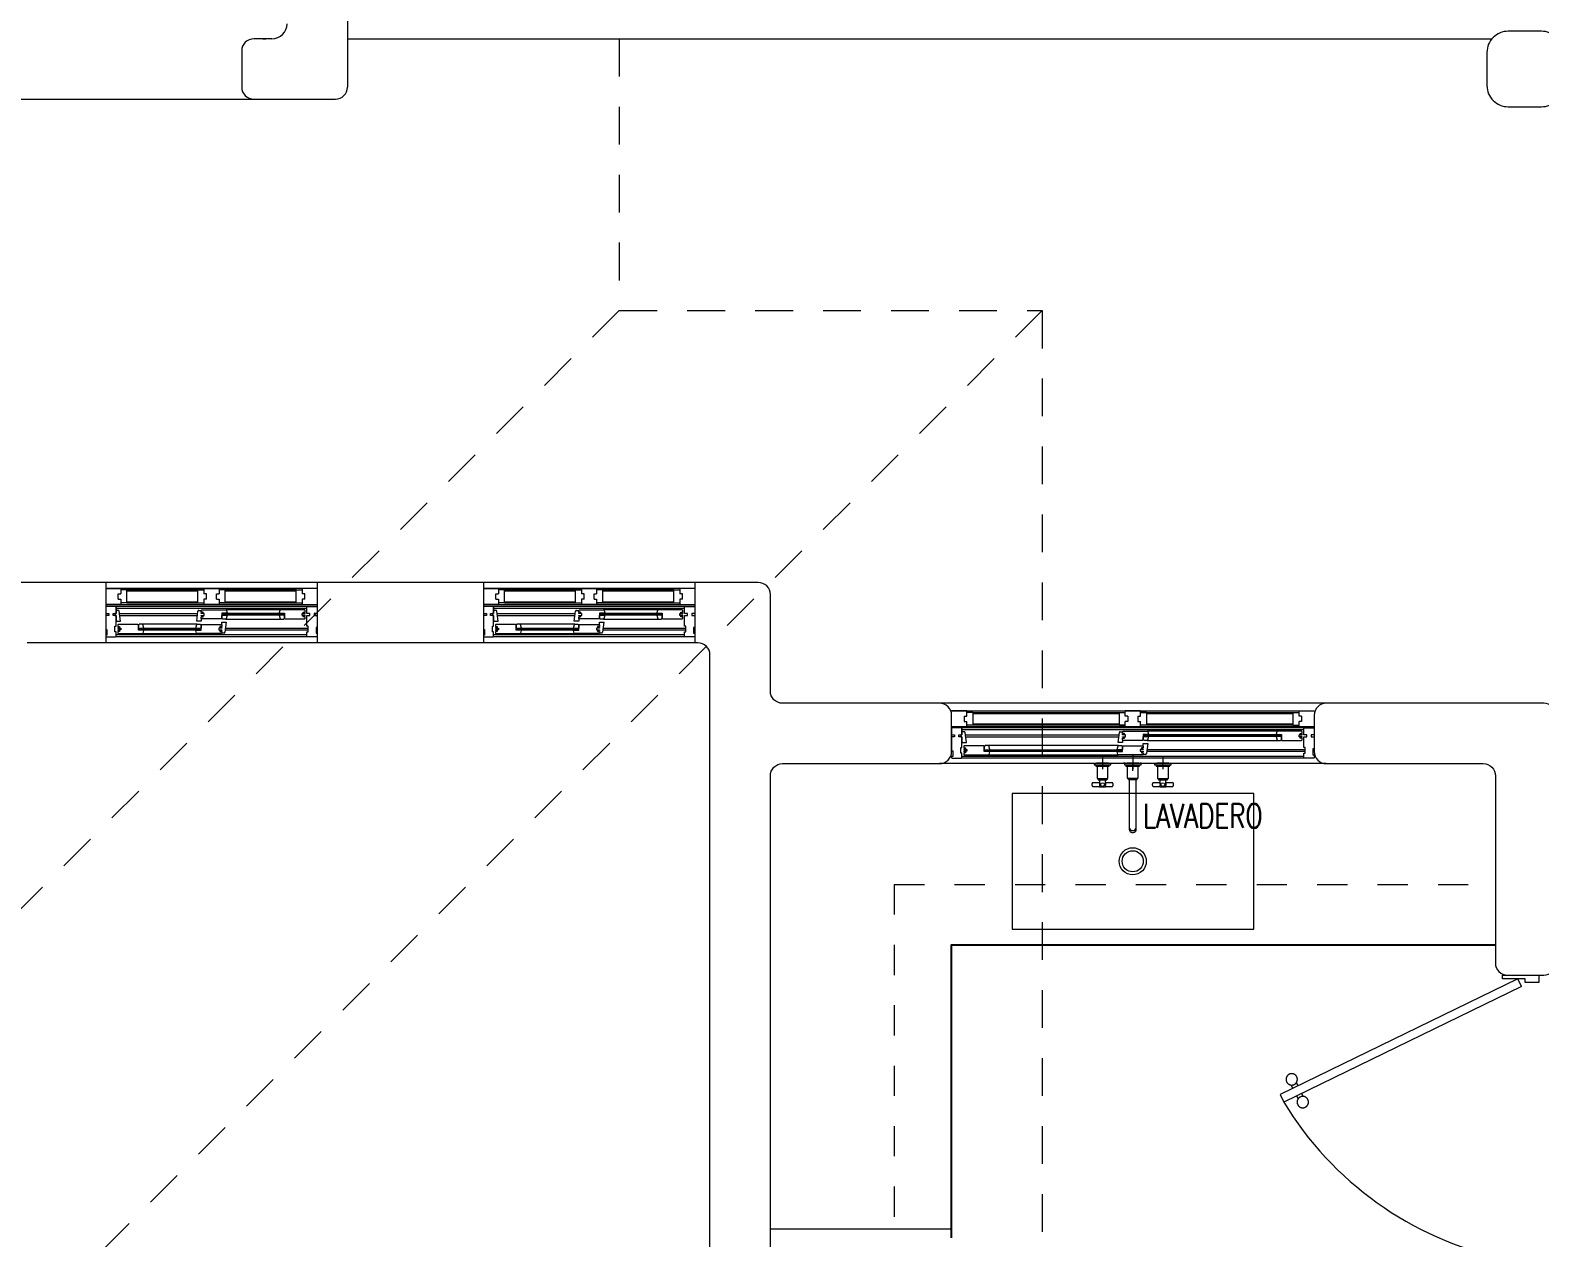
# Model space of a CAD drawing. Header units: metres. Extents: x -232 to 581, y 30 to 789.
# Drawn here: x 96.516 to 101.513, y 730.918 to 734.917 of the extents above; entities that cross this region are included whole.
import ezdxf

# ---------------------------------------------------------------- set-up
doc = ezdxf.new("R2010")
doc.units = ezdxf.units.M
for name, pattern in [('CENTER2', [28.575, 19.05, -3.175, 3.175, -3.175]), ('DASHED', [0.75, 0.5, -0.25]), ('HIDDEN2', [0.1875, 0.125, -0.0625])]:
    doc.linetypes.add(name, pattern=pattern)
for name, color, linetype, lineweight in [('A-DOOR', 35, 'Continuous', 5), ('A-WALL', 250, 'Continuous', 20), ('cristales', 131, 'Continuous', 0), ('MOB FIJOS', 251, 'Continuous', 0), ('PROYECCION', 9, 'DASHED', 0), ('textos', 7, 'Continuous', 0)]:
    doc.layers.add(name, color=color, linetype=linetype, lineweight=lineweight)
doc.layers.add('MOBILIARIOS', color=252, linetype='Continuous')
doc.layers.add('PISO', color=7, linetype='Continuous', lineweight=5, true_color=0xe6e6e6)
doc.layers.add('Techos 1', color=7, linetype='HIDDEN2', lineweight=9, true_color=0x42391a)
doc.styles.add('Arch-Dim', font='romans.shx', dxfattribs={"width": 0.75})

# ---------------------------------------------------------------- blocks, each defined once
blk = doc.blocks.new('puerta 1.00')
at = {"layer": 'A-DOOR'}
for p, q in [((-0.15, -0.0125), (-0.9369, -0.3949)), ((-0.1376, -0.038), (-0.9245, -0.4204)), ((-0.1376, -0.038), (-0.15, -0.0125)), ((-0.9369, -0.3949), (-0.9245, -0.4204)), ((-0.8946, -0.3743), (-0.8996, -0.3641)), ((-0.8777, -0.3661), (-0.8826, -0.3559)), ((-0.8653, -0.3916), (-0.8603, -0.4018)), ((-0.8822, -0.3998), (-0.8772, -0.4101))]:
    blk.add_line(p, q, dxfattribs=at)
for points in [[(-0.08, 0), (-0.08, -0.025), (-0.125, -0.025), (-0.125, -0.0125), (-0.2, -0.0125), (-0.2, 0), (-0.08, 0)], [(-0.08, -0.95), (-0.08, -0.925), (-0.125, -0.925), (-0.125, -0.9375), (-0.2, -0.9375), (-0.2, -0.95), (-0.08, -0.95)]]:
    blk.add_lwpolyline(points, dxfattribs=at)
blk.add_arc((0.0366, 0.1602), 1.1229, 211.1336, 257.8343, dxfattribs=at)
for points in [[(-0.8982, -0.3642), (-0.9033, -0.3642), (-0.912, -0.3591), (-0.917, -0.3504), (-0.917, -0.3403), (-0.912, -0.3316), (-0.9033, -0.3265), (-0.8932, -0.3265), (-0.8844, -0.3316), (-0.8794, -0.3403), (-0.8794, -0.3504), (-0.8844, -0.3591), (-0.8932, -0.3642), (-0.8982, -0.3642)], [(-0.8617, -0.4394), (-0.8667, -0.4394), (-0.8754, -0.4344), (-0.8805, -0.4256), (-0.8805, -0.4156), (-0.8754, -0.4068), (-0.8667, -0.4018), (-0.8566, -0.4018), (-0.8479, -0.4068), (-0.8428, -0.4156), (-0.8428, -0.4257), (-0.8479, -0.4344), (-0.8566, -0.4394), (-0.8617, -0.4394)]]:
    blk.add_open_spline(points, degree=2, dxfattribs=at)
blk = doc.blocks.new('Fenton Bead')
at = {"color": 7}
blk.add_lwpolyline([(2.1, 12.5, -0.341999), (0.2, 11), (0, 10.7), (0, 1), (1, 0), (18, 0), (18, 0.5), (14.7, 12.9, 0.339454), (13.2, 14), (4.1, 14, 0.341999)], format="xyb", close=True, dxfattribs=at)
blk = doc.blocks.new('A$C6ca19f56')
at = {"layer": 'A-DOOR', "color": 7}
for p, q in [((0.7, 0.2), (0, 0.2)), ((0.0325, 0.12), (0, 0.12)), ((0, 0.12), (0, 0.097)), ((0.7, 0.12), (0, 0.12)), ((0.034, 0.1185), (0.0325, 0.12)), ((0.034, 0.097), (0.034, 0.1185)), ((0.034, 0.1185), (0.034, 0.097)), ((0.0417, 0.1075), (0.034, 0.1075)), ((0.049, 0.0715), (0.0447, 0.1047)), ((0.301, 0.0715), (0.3053, 0.1047)), ((0.3083, 0.1075), (0.316, 0.1075)), ((0.316, 0.1075), (0.3175, 0.109)), ((0.316, 0.102), (0.316, 0.1075)), ((0.322, 0.102), (0.316, 0.102)), ((0.3175, 0.109), (0.3981, 0.109)), ((0.322, 0.0993), (0.322, 0.102)), ((0.3981, 0.109), (0.4, 0.1075)), ((0.5779, 0.109), (0.3981, 0.109)), ((0.4, 0.1075), (0.402, 0.0995)), ((0.576, 0.1075), (0.574, 0.0995)), ((0.5779, 0.109), (0.576, 0.1075)), ((0.6585, 0.109), (0.5779, 0.109)), ((0.654, 0.0993), (0.654, 0.102)), ((0.654, 0.102), (0.66, 0.102)), ((0.66, 0.1075), (0.6585, 0.109)), ((0.66, 0.102), (0.66, 0.1075)), ((0.666, 0.1185), (0.6675, 0.12)), ((0.666, 0.097), (0.666, 0.1185)), ((0.6675, 0.12), (0.7, 0.12)), ((0.7, 0.12), (0.7, 0.097)), ((0, 0.097), (0.01, 0.097)), ((0.01, 0.091), (0, 0.091)), ((0, 0.091), (0, 0.0445)), ((0.01, 0.097), (0.01, 0.091)), ((0.024, 0.091), (0.024, 0.097)), ((0.024, 0.097), (0.034, 0.097)), ((0.034, 0.091), (0.024, 0.091)), ((0.03, 0.0365), (0.03, 0.0555)), ((0.03, 0.0555), (0.034, 0.0555)), ((0.034, 0.097), (0.0305, 0.097)), ((0.0305, 0.097), (0.0305, 0.091)), ((0.0305, 0.091), (0.034, 0.091)), ((0.034, 0.0555), (0.034, 0.091)), ((0.034, 0.091), (0.034, 0.0715)), ((0.034, 0.0715), (0.049, 0.0715)), ((0.0415, 0.061), (0.04, 0.0595)), ((0.04, 0.0595), (0.04, 0.0537)), ((0.04, 0.0537), (0.046, 0.0537)), ((0.046, 0.051), (0.04, 0.051)), ((0.04, 0.051), (0.04, 0.049)), ((0.1065, 0.061), (0.0415, 0.061)), ((0.046, 0.0537), (0.046, 0.051)), ((0.108, 0.0595), (0.1065, 0.061)), ((0.108, 0.042), (0.108, 0.0595)), ((0.3028, 0.062), (0.1212, 0.062)), ((0.316, 0.0715), (0.301, 0.0715)), ((0.316, 0.097), (0.316, 0.0993)), ((0.316, 0.0993), (0.322, 0.0993)), ((0.326, 0.097), (0.316, 0.097)), ((0.316, 0.089), (0.316, 0.091)), ((0.316, 0.091), (0.326, 0.091)), ((0.322, 0.089), (0.316, 0.089)), ((0.316, 0.0805), (0.316, 0.0863)), ((0.316, 0.0863), (0.322, 0.0863)), ((0.3175, 0.079), (0.316, 0.0805)), ((0.316, 0.0805), (0.316, 0.0715)), ((0.316, 0.0595), (0.3175, 0.061)), ((0.316, 0.042), (0.316, 0.0595)), ((0.3825, 0.079), (0.3175, 0.079)), ((0.3175, 0.061), (0.3825, 0.061)), ((0.322, 0.0863), (0.322, 0.089)), ((0.326, 0.091), (0.326, 0.097)), ((0.384, 0.0537), (0.378, 0.0537)), ((0.378, 0.0537), (0.378, 0.051)), ((0.378, 0.051), (0.384, 0.051)), ((0.384, 0.0805), (0.3825, 0.079)), ((0.3825, 0.061), (0.384, 0.0595)), ((0.4015, 0.098), (0.384, 0.098)), ((0.384, 0.098), (0.384, 0.0805)), ((0.384, 0.095), (0.389, 0.095)), ((0.384, 0.095), (0.389, 0.095)), ((0.384, 0.0595), (0.384, 0.0685)), ((0.384, 0.0685), (0.399, 0.0685)), ((0.384, 0.0595), (0.384, 0.0537)), ((0.384, 0.051), (0.384, 0.049)), ((0.389, 0.097), (0.395, 0.093)), ((0.389, 0.093), (0.395, 0.097)), ((0.399, 0.0685), (0.3947, 0.0353)), ((0.3972, 0.078), (0.5788, 0.078)), ((0.402, 0.0985), (0.4015, 0.098)), ((0.402, 0.0995), (0.402, 0.0985)), ((0.574, 0.0995), (0.574, 0.0985)), ((0.574, 0.0985), (0.5745, 0.098)), ((0.5745, 0.098), (0.592, 0.098)), ((0.587, 0.097), (0.581, 0.093)), ((0.587, 0.093), (0.581, 0.097)), ((0.592, 0.095), (0.587, 0.095)), ((0.592, 0.095), (0.587, 0.095)), ((0.592, 0.098), (0.592, 0.0805)), ((0.592, 0.0805), (0.5935, 0.079)), ((0.5935, 0.079), (0.6585, 0.079)), ((0.65, 0.091), (0.65, 0.097)), ((0.65, 0.097), (0.66, 0.097)), ((0.66, 0.091), (0.65, 0.091)), ((0.66, 0.0993), (0.654, 0.0993)), ((0.654, 0.0863), (0.654, 0.089)), ((0.654, 0.089), (0.66, 0.089)), ((0.66, 0.0863), (0.654, 0.0863)), ((0.6585, 0.079), (0.66, 0.0805)), ((0.66, 0.097), (0.66, 0.0993)), ((0.66, 0.089), (0.66, 0.091)), ((0.66, 0.0805), (0.66, 0.0863)), ((0.676, 0.097), (0.666, 0.097)), ((0.666, 0.0555), (0.666, 0.091)), ((0.666, 0.091), (0.676, 0.091)), ((0.67, 0.0555), (0.666, 0.0555)), ((0.67, 0.0365), (0.67, 0.0555)), ((0.676, 0.091), (0.676, 0.097)), ((0.7, 0.097), (0.69, 0.097)), ((0.69, 0.097), (0.69, 0.091)), ((0.69, 0.091), (0.7, 0.091)), ((0.7, 0.0505), (0.696, 0.0505)), ((0.696, 0.0505), (0.696, 0.0315)), ((0.7, 0.091), (0.7, 0.0505)), ((0, 0.0445), (0.004, 0.0445)), ((0.004, 0.0255), (0, 0.0255)), ((0, 0.0255), (0, 0.0215)), ((0, 0.0215), (0.0015, 0.02)), ((0.7, 0), (0, 0)), ((0.0015, 0.02), (0.0325, 0.02)), ((0.004, 0.0445), (0.004, 0.0255)), ((0.034, 0.0365), (0.03, 0.0365)), ((0.0325, 0.02), (0.034, 0.0215)), ((0.6675, 0.02), (0.0325, 0.02)), ((0.034, 0.0215), (0.034, 0.0365)), ((0.04, 0.049), (0.05, 0.049)), ((0.05, 0.043), (0.04, 0.043)), ((0.04, 0.043), (0.04, 0.0407)), ((0.04, 0.0407), (0.046, 0.0407)), ((0.046, 0.038), (0.04, 0.038)), ((0.04, 0.038), (0.04, 0.0325)), ((0.04, 0.0325), (0.0415, 0.031)), ((0.0415, 0.031), (0.1221, 0.031)), ((0.046, 0.0407), (0.046, 0.038)), ((0.05, 0.049), (0.05, 0.043)), ((0.108, 0.045), (0.113, 0.045)), ((0.108, 0.045), (0.113, 0.045)), ((0.1255, 0.042), (0.108, 0.042)), ((0.113, 0.043), (0.119, 0.047)), ((0.113, 0.047), (0.119, 0.043)), ((0.1221, 0.031), (0.124, 0.0325)), ((0.1221, 0.031), (0.3019, 0.031)), ((0.124, 0.0325), (0.126, 0.0405)), ((0.126, 0.0415), (0.1255, 0.042)), ((0.126, 0.0405), (0.126, 0.0415)), ((0.298, 0.0415), (0.2985, 0.042)), ((0.298, 0.0405), (0.298, 0.0415)), ((0.3, 0.0325), (0.298, 0.0405)), ((0.2985, 0.042), (0.316, 0.042)), ((0.3019, 0.031), (0.3, 0.0325)), ((0.3825, 0.031), (0.3019, 0.031)), ((0.311, 0.043), (0.305, 0.047)), ((0.311, 0.047), (0.305, 0.043)), ((0.316, 0.045), (0.311, 0.045)), ((0.316, 0.045), (0.311, 0.045)), ((0.384, 0.049), (0.374, 0.049)), ((0.374, 0.049), (0.374, 0.043)), ((0.374, 0.043), (0.384, 0.043)), ((0.384, 0.0407), (0.378, 0.0407)), ((0.378, 0.0407), (0.378, 0.038)), ((0.378, 0.038), (0.384, 0.038)), ((0.384, 0.0325), (0.3825, 0.031)), ((0.384, 0.043), (0.384, 0.0407)), ((0.384, 0.038), (0.384, 0.0325)), ((0.3917, 0.0325), (0.384, 0.0325)), ((0.666, 0.0215), (0.666, 0.0365)), ((0.666, 0.0365), (0.67, 0.0365)), ((0.6675, 0.02), (0.666, 0.0215)), ((0.6985, 0.02), (0.6675, 0.02)), ((0.696, 0.0315), (0.7, 0.0315)), ((0.7, 0.0215), (0.6985, 0.02)), ((0.7, 0.0315), (0.7, 0.0215))]:
    blk.add_line(p, q, dxfattribs=at)
at = {"layer": 'A-DOOR', "extrusion": (0, 0, -1)}
for p, q in [((0.7, 0.18), (0, 0.18)), ((0.0413, 0.1622), (0.05, 0.1622)), ((0.0413, 0.1448), (0.0413, 0.1622)), ((0.3337, 0.1622), (0.325, 0.1622)), ((0.3337, 0.1448), (0.3337, 0.1622)), ((0.3663, 0.1622), (0.375, 0.1622)), ((0.3663, 0.1448), (0.3663, 0.1622)), ((0.6587, 0.1622), (0.65, 0.1622)), ((0.6587, 0.1448), (0.6587, 0.1622)), ((0, 0.127), (0.7, 0.127)), ((0.0413, 0.1448), (0.05, 0.1448)), ((0.3337, 0.1448), (0.325, 0.1448)), ((0.3663, 0.1448), (0.375, 0.1448)), ((0.6587, 0.1448), (0.65, 0.1448))]:
    blk.add_line(p, q, dxfattribs=at)
at = {"layer": 'A-DOOR'}
for p, q in [((0.07, 0.175), (0.05, 0.175)), ((0.07, 0.132), (0.07, 0.175)), ((0.305, 0.1711), (0.07, 0.1711)), ((0.07, 0.1359), (0.07, 0.1711)), ((0.305, 0.132), (0.305, 0.175)), ((0.305, 0.175), (0.325, 0.175)), ((0.305, 0.1359), (0.305, 0.1711)), ((0.395, 0.175), (0.375, 0.175)), ((0.395, 0.132), (0.395, 0.175)), ((0.63, 0.1711), (0.395, 0.1711)), ((0.395, 0.1359), (0.395, 0.1711)), ((0.63, 0.132), (0.63, 0.175)), ((0.63, 0.175), (0.65, 0.175)), ((0.63, 0.1359), (0.63, 0.1711)), ((0.07, 0.132), (0.05, 0.132)), ((0.07, 0.1359), (0.305, 0.1359)), ((0.305, 0.132), (0.325, 0.132)), ((0.395, 0.132), (0.375, 0.132)), ((0.395, 0.1359), (0.63, 0.1359)), ((0.63, 0.132), (0.65, 0.132))]:
    blk.add_line(p, q, dxfattribs=at)
at = {"layer": 'A-DOOR', "color": 9, "true_color": 0xc7c8ca}
for p, q in [((0.325, 0.175), (0.07, 0.175)), ((0.63, 0.175), (0.375, 0.175)), ((0.07, 0.132), (0.325, 0.132)), ((0.375, 0.132), (0.63, 0.132))]:
    blk.add_line(p, q, dxfattribs=at)
at = {"layer": 'A-DOOR', "color": 8}
for p, q in [((0.666, 0.114), (0.034, 0.114)), ((0.0457, 0.097), (0.3043, 0.097)), ((0.0465, 0.091), (0.3035, 0.091)), ((0.666, 0.026), (0.034, 0.026)), ((0.3957, 0.043), (0.67, 0.043)), ((0.3965, 0.049), (0.67, 0.049))]:
    blk.add_line(p, q, dxfattribs=at)
at = {"layer": 'A-DOOR', "extrusion": (0, 0, -1)}
for points in [[(0, 0.18), (-0.05, 0.18), (-0.05, 0.1622)], [(-0.325, 0.18), (-0.375, 0.18), (-0.375, 0.1622)], [(-0.375, 0.18), (-0.325, 0.18), (-0.325, 0.1622)], [(-0.7, 0.18), (-0.65, 0.18), (-0.65, 0.1622)], [(-0.05, 0.1448), (-0.05, 0.127), (0, 0.127)], [(-0.375, 0.1448), (-0.375, 0.127), (-0.325, 0.127)], [(-0.325, 0.1448), (-0.325, 0.127), (-0.375, 0.127)], [(-0.65, 0.1448), (-0.65, 0.127), (-0.7, 0.127)]]:
    blk.add_lwpolyline(points, dxfattribs=at)
at = {"layer": 'A-DOOR', "color": 7}
for points in [[(0.384, 0.095), (0.389, 0.095), (0.389, 0.095), (0.384, 0.095)], [(0.587, 0.093), (0.389, 0.093), (0.389, 0.097), (0.587, 0.097)], [(0.587, 0.097), (0.389, 0.097), (0.389, 0.093), (0.587, 0.093)], [(0.389, 0.097), (0.395, 0.097), (0.395, 0.093), (0.389, 0.093)], [(0.4015, 0.098), (0.3895, 0.098), (0.3895, 0.097), (0.4015, 0.097)], [(0.4015, 0.093), (0.3895, 0.093), (0.3895, 0.092), (0.4015, 0.092)], [(0.395, 0.097), (0.4, 0.097), (0.4, 0.093), (0.395, 0.093)], [(0.5745, 0.098), (0.5865, 0.098), (0.5865, 0.097), (0.5745, 0.097)], [(0.5745, 0.093), (0.5865, 0.093), (0.5865, 0.092), (0.5745, 0.092)], [(0.581, 0.097), (0.576, 0.097), (0.576, 0.093), (0.581, 0.093)], [(0.587, 0.097), (0.581, 0.097), (0.581, 0.093), (0.587, 0.093)], [(0.592, 0.095), (0.587, 0.095), (0.587, 0.095), (0.592, 0.095)], [(0.108, 0.045), (0.113, 0.045), (0.113, 0.045), (0.108, 0.045)], [(0.113, 0.043), (0.119, 0.043), (0.119, 0.047), (0.113, 0.047)], [(0.113, 0.047), (0.311, 0.047), (0.311, 0.043), (0.113, 0.043)], [(0.113, 0.043), (0.311, 0.043), (0.311, 0.047), (0.113, 0.047)], [(0.1255, 0.047), (0.1135, 0.047), (0.1135, 0.048), (0.1255, 0.048)], [(0.1255, 0.042), (0.1135, 0.042), (0.1135, 0.043), (0.1255, 0.043)], [(0.119, 0.043), (0.124, 0.043), (0.124, 0.047), (0.119, 0.047)], [(0.2985, 0.047), (0.3105, 0.047), (0.3105, 0.048), (0.2985, 0.048)], [(0.2985, 0.042), (0.3105, 0.042), (0.3105, 0.043), (0.2985, 0.043)], [(0.305, 0.043), (0.3, 0.043), (0.3, 0.047), (0.305, 0.047)], [(0.311, 0.043), (0.305, 0.043), (0.305, 0.047), (0.311, 0.047)], [(0.316, 0.045), (0.311, 0.045), (0.311, 0.045), (0.316, 0.045)]]:
    blk.add_lwpolyline(points, close=True, dxfattribs=at)
for centre, start, end in [((0.0417, 0.1045), 4.2891, 90.0015), ((0.3083, 0.1045), 89.9985, 175.7109), ((0.3917, 0.0355), 269.9985, 355.7109)]:
    blk.add_arc(centre, 0.003, start, end, dxfattribs=at)
at = {"layer": 'cristales', "const_width": 0.004}
for points in [[(0.576, 0.095), (0.4, 0.095)], [(0.124, 0.045), (0.3, 0.045)]]:
    blk.add_lwpolyline(points, dxfattribs=at)
at = {"layer": 'A-DOOR', "color": 7, "yscale": 0.001000000023175567, "zscale": 0.001000000023175567}
for p, xscale in [((0.108, 0.048), 0.001000000023175567), ((0.316, 0.048), -0.001000000023175567)]:
    blk.add_blockref('Fenton Bead', p, dxfattribs=dict(at, xscale=xscale))
at = {"layer": 'A-DOOR', "color": 7, "yscale": 0.001000000023175567, "zscale": 0.001000000023175567, "rotation": 180}
for p, xscale in [((0.384, 0.092), -0.001000000023175567), ((0.592, 0.092), 0.001000000023175567)]:
    blk.add_blockref('Fenton Bead', p, dxfattribs=dict(at, xscale=xscale))
blk = doc.blocks.new('bn29-63')
at = {"linetype": 'CENTER2'}
for p, q in [((-0.1, 0.02), (-0.1, -0.02)), ((-0.025, 0), (-0.031, 0)), ((0.02, 0), (-0.02, 0)), ((0, 0.025), (0, 0.0035)), ((0, 0.02), (0, -0.02)), ((0.025, 0), (0.031, 0)), ((0.1, 0.02), (0.1, -0.02)), ((-0.08, 0), (-0.12, 0)), ((0, -0.025), (0, -0.0035)), ((0.12, 0), (0.08, 0))]:
    blk.add_line(p, q, dxfattribs=at)
at = {"linetype": 'Continuous'}
for p, q in [((-0.0275, 0), (-0.0275, -0.0055)), ((0.0275, -0.0055), (0.0275, 0)), ((-0.1275, 0), (-0.0725, 0)), ((-0.1275, 0), (-0.1275, -0.0055)), ((-0.127, -0.006), (-0.073, -0.006)), ((-0.1225, -0.0065), (-0.1225, -0.0095)), ((-0.122, -0.01), (-0.078, -0.01)), ((-0.118, -0.01), (-0.118, -0.0505)), ((-0.082, -0.0505), (-0.082, -0.01)), ((-0.0775, -0.0095), (-0.0775, -0.0065)), ((-0.0725, -0.0055), (-0.0725, 0)), ((-0.0225, -0.007), (-0.0225, -0.0095)), ((-0.018, -0.011), (-0.018, -0.0495)), ((0.018, -0.0495), (0.018, -0.011)), ((0.0225, -0.0095), (0.0225, -0.007)), ((0.0725, 0), (0.1275, 0)), ((0.0725, 0), (0.0725, -0.0055)), ((0.073, -0.006), (0.127, -0.006)), ((0.0775, -0.0065), (0.0775, -0.0095)), ((0.078, -0.01), (0.122, -0.01)), ((0.082, -0.01), (0.082, -0.0505)), ((0.118, -0.0505), (0.118, -0.01)), ((0.1225, -0.0095), (0.1225, -0.0065)), ((0.1275, -0.0055), (0.1275, 0)), ((-0.1353, -0.0707), (-0.1353, -0.0709)), ((-0.1353, -0.0709), (-0.1353, -0.0711)), ((-0.1098, -0.0649), (-0.132, -0.0649)), ((-0.132, -0.0769), (-0.1098, -0.0769)), ((-0.1175, -0.051), (-0.0825, -0.051)), ((-0.1148, -0.051), (-0.1148, -0.0547)), ((-0.1144, -0.0552), (-0.0856, -0.0552)), ((-0.1098, -0.0554), (-0.0903, -0.0554)), ((-0.1098, -0.0554), (-0.1098, -0.0674)), ((-0.1098, -0.0743), (-0.1098, -0.0779)), ((-0.1092, -0.0784), (-0.0908, -0.0784)), ((-0.1089, -0.0552), (-0.1089, -0.0554)), ((-0.0911, -0.0554), (-0.0911, -0.0552)), ((-0.0903, -0.0675), (-0.0903, -0.0554)), ((-0.068, -0.0649), (-0.0903, -0.0649)), ((-0.0903, -0.0779), (-0.0903, -0.0744)), ((-0.0903, -0.0769), (-0.068, -0.0769)), ((-0.0851, -0.0547), (-0.0851, -0.051)), ((-0.0647, -0.0709), (-0.0647, -0.0708)), ((-0.0647, -0.0711), (-0.0647, -0.0709)), ((-0.015, -0.051), (-0.015, -0.0535)), ((-0.0115, -0.055), (-0.0115, -0.1745)), ((0.0115, -0.1745), (0.0115, -0.055)), ((0.015, -0.0535), (0.015, -0.051)), ((0.0647, -0.0707), (0.0647, -0.0709)), ((0.0647, -0.0709), (0.0647, -0.0711)), ((0.0902, -0.0649), (0.068, -0.0649)), ((0.068, -0.0769), (0.0902, -0.0769)), ((0.0825, -0.051), (0.1175, -0.051)), ((0.0851, -0.051), (0.0851, -0.0547)), ((0.0856, -0.0552), (0.1144, -0.0552)), ((0.0902, -0.0554), (0.1097, -0.0554)), ((0.0902, -0.0554), (0.0902, -0.0674)), ((0.0902, -0.0743), (0.0902, -0.0779)), ((0.0908, -0.0784), (0.1092, -0.0784)), ((0.0911, -0.0552), (0.0911, -0.0554)), ((0.1089, -0.0554), (0.1089, -0.0552)), ((0.1097, -0.0675), (0.1097, -0.0554)), ((0.132, -0.0649), (0.1097, -0.0649)), ((0.1097, -0.0779), (0.1097, -0.0744)), ((0.1097, -0.0769), (0.132, -0.0769)), ((0.1148, -0.0547), (0.1148, -0.051)), ((0.1353, -0.0709), (0.1353, -0.0708)), ((0.1353, -0.0711), (0.1353, -0.0709)), ((-0.0115, -0.1745), (-0.0115, -0.2108)), ((0.0115, -0.2108), (0.0115, -0.1745)), ((-0.0116, -0.2129), (-0.0116, -0.2196)), ((-0.0115, -0.2108), (-0.0115, -0.2129)), ((0.0115, -0.2129), (0.0115, -0.2108)), ((0.0116, -0.2196), (0.0116, -0.2129))]:
    blk.add_line(p, q, dxfattribs=at)
for centre in [(-0.1, -0.0709), (0.1, -0.0709)]:
    blk.add_circle(centre, 0.006, dxfattribs=at)
for centre, radius, start, end in [((-0.127, -0.0055), 0.0005, 180, 270), ((-0.123, -0.0065), 0.0005, 0, 90), ((-0.122, -0.0095), 0.0005, 180, 270), ((-0.078, -0.0095), 0.0005, 270, 0), ((-0.077, -0.0065), 0.0005, 90, 180), ((-0.073, -0.0055), 0.0005, 270, 0), ((-0.027, -0.0055), 0.000484, 180.5909, 257.2082), ((-0.0118, 2.0449), 2.0509, 269.6737, 270.0229), ((-0.0235, -0.007), 0.000994, 359.9015, 76.9051), ((-0.019, -0.011), 0.000956, 357.6447, 77.7093), ((-0.0175, -0.0495), 0.000478, 178.2673, 257.1382), ((0.0175, -0.0495), 0.000475, 305.7664, 0.8101), ((0.019, -0.011), 0.000999, 105.4862, 180.0003), ((0.022, -0.0095), 0.000468, 302.2695, 1.2177), ((0.0235, -0.007), 0.000969, 105.515, 182.3446), ((0.073, -0.0055), 0.0005, 180, 270), ((0.077, -0.0065), 0.0005, 0, 90), ((0.078, -0.0095), 0.0005, 180, 270), ((0.122, -0.0095), 0.0005, 270, 0), ((0.123, -0.0065), 0.0005, 90, 180), ((0.127, -0.0055), 0.0005, 270, 0), ((-0.1175, -0.0505), 0.0005, 180, 270), ((-0.1144, -0.0547), 0.0005, 180, 270), ((-0.1092, -0.0779), 0.0005, 180, 270), ((-0.0908, -0.0779), 0.0005, 270, 0), ((-0.0856, -0.0547), 0.0005, 270, 0), ((-0.0825, -0.0505), 0.0005, 270, 0), ((-0.016, -0.051), 0.000959, 357.75, 77.9919), ((-0.0125, -0.055), 0.000979, 359.4823, 72.3164), ((0.0125, -0.055), 0.000994, 107.8916, 180.1174), ((0.0145, -0.0535), 0.000492, 288.0948, 0.3106), ((0.016, -0.051), 0.000997, 103.3628, 180.0254), ((0.0825, -0.0505), 0.0005, 180, 270), ((0.0856, -0.0547), 0.0005, 180, 270), ((0.0908, -0.0779), 0.0005, 180, 270), ((0.1092, -0.0779), 0.0005, 270, 0), ((0.1144, -0.0547), 0.0005, 270, 0), ((0.1175, -0.0505), 0.0005, 270, 0), ((0, -0.2181), 0.0121, 213.9793, 325.1602)]:
    blk.add_arc(centre, radius, start, end, dxfattribs=at)
for centre, major_axis, ratio, start_param, end_param in [((0, 0), (0.0275, 0), 0.000034, 2.667121, 6.283185), ((0, 0), (0.0259, 0), 0.000034, 2.815846, 6.283185), ((0, 0), (0.0275, 0), 0.000034, 0, 0.47639), ((0, 0), (0.0259, 0), 0.000034, 0, 0.327867), ((0, -0.006), (0.027, 0), 0.000034, 3.141456, 6.282925), ((0, -0.01), (0.022, 0), 0.000034, 3.142066, 6.283185), ((0, -0.05), (0.0175, 0), 0.000034, 2.696758, 6.283185), ((0, -0.054), (0.0145, 0), 0.000034, 3.141569, 6.283185), ((0, -0.05), (0.0175, 0), 0.000034, 0, 0.440577), ((0, -0.2129), (0.0116, 0), 0.906322, 3.141593, 6.283185), ((0, -0.2196), (0.0116, 0), 0.906322, 3.141593, 3.655143), ((0, -0.2129), (0.0115, 0), 0.906322, 3.141593, 6.283185), ((0, -0.2196), (0.0116, 0), 0.906322, 5.752494, 6.283185)]:
    blk.add_ellipse(centre, major_axis=major_axis, ratio=ratio, start_param=start_param, end_param=end_param, dxfattribs=at)
for points, knots in [([(-0.0225, -0.0095), (-0.0225, -0.0095), (-0.0225, -0.0096), (-0.0225, -0.0097), (-0.0224, -0.0098), (-0.0223, -0.0099), (-0.0222, -0.01), (-0.0222, -0.01), (-0.0221, -0.01)], [0, 0, 0, 0, 0.042757, 0.325645, 0.547786, 0.733379, 0.889807, 1, 1, 1, 1]), ([(0.0271, -0.006), (0.0272, -0.006), (0.0272, -0.0059), (0.0274, -0.0058), (0.0275, -0.0057), (0.0275, -0.0056), (0.0275, -0.0055), (0.0275, -0.0055)], [0, 0, 0, 0, 0.168578, 0.402971, 0.679997, 0.948361, 1, 1, 1, 1]), ([(-0.1321, -0.0649), (-0.1321, -0.0649), (-0.1324, -0.0649), (-0.1329, -0.0651), (-0.1335, -0.0655), (-0.134, -0.066), (-0.1344, -0.0668), (-0.1348, -0.0677), (-0.1351, -0.0687), (-0.1353, -0.0697), (-0.1353, -0.0704), (-0.1353, -0.0707)], [0, 0, 0, 0, 0.045604, 0.158159, 0.271631, 0.39062, 0.514613, 0.640295, 0.76551, 0.890129, 1, 1, 1, 1]), ([(-0.1353, -0.0711), (-0.1353, -0.0712), (-0.1353, -0.0717), (-0.1352, -0.0726), (-0.135, -0.0736), (-0.1346, -0.0746), (-0.1342, -0.0754), (-0.1337, -0.0761), (-0.1332, -0.0766), (-0.1326, -0.0769), (-0.1322, -0.0769), (-0.1321, -0.0769)], [0, 0, 0, 0, 0.048847, 0.173034, 0.297636, 0.422848, 0.549037, 0.676469, 0.804317, 0.914337, 1, 1, 1, 1]), ([(-0.1098, -0.0674), (-0.1098, -0.0678), (-0.1097, -0.0681), (-0.1097, -0.0693), (-0.1097, -0.0701), (-0.1097, -0.0722), (-0.1098, -0.0734), (-0.1098, -0.0743)], [0.4022822, 0.4022822, 0.4022822, 0.4022822, 0.4375, 0.4375, 0.5, 0.5, 0.5975436, 0.5975436, 0.5975436, 0.5975436]), ([(-0.0903, -0.0675), (-0.0903, -0.0678), (-0.0903, -0.0682), (-0.0903, -0.0693), (-0.0903, -0.0701), (-0.0903, -0.0709)], [0.90411341, 0.90411341, 0.90411341, 0.90411341, 0.9375, 0.9375, 1, 1, 1, 1]), ([(-0.0647, -0.0708), (-0.0647, -0.0706), (-0.0647, -0.0701), (-0.0648, -0.0692), (-0.065, -0.0682), (-0.0654, -0.0672), (-0.0658, -0.0664), (-0.0663, -0.0657), (-0.0668, -0.0652), (-0.0674, -0.0649), (-0.0678, -0.0649), (-0.0679, -0.0649)], [0, 0, 0, 0, 0.048847, 0.173034, 0.297636, 0.422848, 0.549037, 0.676469, 0.804317, 0.914337, 1, 1, 1, 1]), ([(-0.0679, -0.0769), (-0.0679, -0.0769), (-0.0676, -0.0769), (-0.0671, -0.0767), (-0.0665, -0.0763), (-0.066, -0.0758), (-0.0656, -0.075), (-0.0652, -0.0742), (-0.0649, -0.0731), (-0.0647, -0.0721), (-0.0647, -0.0714), (-0.0647, -0.0711)], [0, 0, 0, 0, 0.045604, 0.158159, 0.271631, 0.39062, 0.514613, 0.640295, 0.76551, 0.890129, 1, 1, 1, 1]), ([(-0.015, -0.0535), (-0.015, -0.0535), (-0.015, -0.0536), (-0.015, -0.0537), (-0.0149, -0.0538), (-0.0148, -0.0539), (-0.0147, -0.054), (-0.0146, -0.054), (-0.0146, -0.054), (-0.0146, -0.054)], [0, 0, 0, 0, 0.071045, 0.33477, 0.544053, 0.719742, 0.867475, 0.987287, 1, 1, 1, 1]), ([(0.0679, -0.0649), (0.0679, -0.0649), (0.0676, -0.0649), (0.0671, -0.0651), (0.0665, -0.0655), (0.066, -0.066), (0.0656, -0.0668), (0.0652, -0.0677), (0.0649, -0.0687), (0.0647, -0.0697), (0.0647, -0.0704), (0.0647, -0.0707)], [0, 0, 0, 0, 0.045604, 0.158159, 0.271631, 0.39062, 0.514613, 0.640295, 0.76551, 0.890129, 1, 1, 1, 1]), ([(0.0647, -0.0711), (0.0647, -0.0712), (0.0647, -0.0717), (0.0648, -0.0726), (0.065, -0.0736), (0.0654, -0.0746), (0.0658, -0.0754), (0.0663, -0.0761), (0.0668, -0.0766), (0.0674, -0.0769), (0.0678, -0.0769), (0.0679, -0.0769)], [0, 0, 0, 0, 0.048847, 0.173034, 0.297636, 0.422848, 0.549037, 0.676469, 0.804317, 0.914337, 1, 1, 1, 1]), ([(0.0902, -0.0674), (0.0902, -0.0678), (0.0903, -0.0681), (0.0903, -0.0693), (0.0903, -0.0701), (0.0903, -0.0722), (0.0902, -0.0734), (0.0902, -0.0743)], [0.4022822, 0.4022822, 0.4022822, 0.4022822, 0.4375, 0.4375, 0.5, 0.5, 0.5975436, 0.5975436, 0.5975436, 0.5975436]), ([(0.1097, -0.0675), (0.1097, -0.0678), (0.1097, -0.0682), (0.1097, -0.0693), (0.1097, -0.0701), (0.1097, -0.0709)], [0.90411341, 0.90411341, 0.90411341, 0.90411341, 0.9375, 0.9375, 1, 1, 1, 1]), ([(0.1353, -0.0708), (0.1353, -0.0706), (0.1353, -0.0701), (0.1352, -0.0692), (0.135, -0.0682), (0.1346, -0.0672), (0.1342, -0.0664), (0.1337, -0.0657), (0.1332, -0.0652), (0.1326, -0.0649), (0.1322, -0.0649), (0.1321, -0.0649)], [0, 0, 0, 0, 0.048847, 0.173034, 0.297636, 0.422848, 0.549037, 0.676469, 0.804317, 0.914337, 1, 1, 1, 1]), ([(0.1321, -0.0769), (0.1321, -0.0769), (0.1324, -0.0769), (0.1329, -0.0767), (0.1335, -0.0763), (0.134, -0.0758), (0.1344, -0.075), (0.1348, -0.0742), (0.1351, -0.0731), (0.1353, -0.0721), (0.1353, -0.0714), (0.1353, -0.0711)], [0, 0, 0, 0, 0.045604, 0.158159, 0.271631, 0.39062, 0.514613, 0.640295, 0.76551, 0.890129, 1, 1, 1, 1])]:
    blk.add_open_spline(points, degree=3, knots=knots, dxfattribs=at)
for points in [[(-0.0903, -0.0709), (-0.0903, -0.0722), (-0.0903, -0.0734), (-0.0903, -0.0744)], [(0.1097, -0.0709), (0.1097, -0.0722), (0.1097, -0.0734), (0.1097, -0.0744)]]:
    blk.add_open_spline(points, degree=3, dxfattribs=at)
blk = doc.blocks.new('27.11.2025 LN09 1ER NIVEL')
at = {"layer": 'A-DOOR', "color": 18, "true_color": 0x000000}
for p, q in [((177.6238, 97.2441), (176.3438, 97.2441)), ((176.4538, 97.214), (176.4338, 97.214)), ((176.4538, 97.214), (176.4538, 97.1711)), ((176.4538, 97.214), (176.9588, 97.214)), ((176.4538, 97.2101), (176.9388, 97.2101)), ((176.4538, 97.2101), (176.4538, 97.175)), ((176.9388, 97.214), (176.9388, 97.1711)), ((176.9388, 97.214), (176.9588, 97.214)), ((176.9388, 97.2101), (176.9388, 97.175)), ((177.0088, 97.214), (177.5138, 97.214)), ((177.0288, 97.214), (177.0088, 97.214)), ((177.0288, 97.214), (177.0288, 97.1711)), ((177.0288, 97.2101), (177.5138, 97.2101)), ((177.0288, 97.2101), (177.0288, 97.175)), ((177.5138, 97.214), (177.5138, 97.1711)), ((177.5138, 97.214), (177.5338, 97.214)), ((177.5138, 97.2101), (177.5138, 97.175)), ((176.4163, 97.1623), (176.3838, 97.1623)), ((176.3838, 97.1623), (176.3838, 97.1393)), ((177.5838, 97.1623), (176.3838, 97.1623)), ((176.4178, 97.1608), (176.4163, 97.1623)), ((176.4178, 97.1393), (176.4178, 97.1608)), ((176.4178, 97.1608), (176.4178, 97.1393)), ((177.5498, 97.1563), (176.4178, 97.1563)), ((176.4255, 97.1498), (176.4178, 97.1498)), ((176.4328, 97.1138), (176.4285, 97.147)), ((176.4538, 97.1711), (176.4338, 97.1711)), ((176.9388, 97.175), (176.4538, 97.175)), ((176.9588, 97.1711), (176.4538, 97.1711)), ((176.9348, 97.1138), (176.939, 97.147)), ((176.9388, 97.1711), (176.9588, 97.1711)), ((176.942, 97.1498), (176.9498, 97.1498)), ((176.9498, 97.1498), (176.9513, 97.1513)), ((176.9498, 97.1443), (176.9498, 97.1498)), ((176.9513, 97.1513), (177.0319, 97.1513)), ((177.5138, 97.1711), (177.0088, 97.1711)), ((177.0288, 97.1711), (177.0088, 97.1711)), ((177.5138, 97.175), (177.0288, 97.175)), ((177.0319, 97.1513), (177.0337, 97.1499)), ((177.4616, 97.1513), (177.0319, 97.1513)), ((177.0337, 97.1499), (177.0358, 97.1418)), ((177.4598, 97.1499), (177.4578, 97.1418)), ((177.4616, 97.1513), (177.4598, 97.1499)), ((177.5423, 97.1513), (177.4616, 97.1513)), ((177.5138, 97.1711), (177.5338, 97.1711)), ((177.5438, 97.1498), (177.5423, 97.1513)), ((177.5438, 97.1443), (177.5438, 97.1498)), ((177.5498, 97.1608), (177.5513, 97.1623)), ((177.5498, 97.1393), (177.5498, 97.1608)), ((177.5513, 97.1623), (177.5838, 97.1623)), ((177.5838, 97.1623), (177.5838, 97.1393)), ((176.3838, 97.1393), (176.3938, 97.1393)), ((176.3938, 97.1333), (176.3838, 97.1333)), ((176.3838, 97.1333), (176.3838, 97.0868)), ((176.3938, 97.1393), (176.3938, 97.1333)), ((176.4078, 97.1333), (176.4078, 97.1393)), ((176.4078, 97.1393), (176.4178, 97.1393)), ((176.4178, 97.1333), (176.4078, 97.1333)), ((176.4138, 97.0788), (176.4138, 97.0978)), ((176.4138, 97.0978), (176.4178, 97.0978)), ((176.4178, 97.1393), (176.4143, 97.1393)), ((176.4143, 97.1393), (176.4143, 97.1333)), ((176.4143, 97.1333), (176.4178, 97.1333)), ((176.4178, 97.0978), (176.4178, 97.1333)), ((176.4178, 97.1333), (176.4178, 97.1138)), ((176.4178, 97.1138), (176.4328, 97.1138)), ((176.4253, 97.1033), (176.4238, 97.1018)), ((176.4238, 97.1018), (176.4238, 97.096)), ((176.4238, 97.096), (176.4298, 97.096)), ((176.4903, 97.1033), (176.4253, 97.1033)), ((176.4295, 97.1393), (176.938, 97.1393)), ((176.4298, 97.096), (176.4298, 97.0933)), ((176.4302, 97.1333), (176.9373, 97.1333)), ((176.4918, 97.1018), (176.4903, 97.1033)), ((176.4918, 97.0843), (176.4918, 97.1018)), ((176.9365, 97.1043), (176.505, 97.1043)), ((176.9498, 97.1138), (176.9348, 97.1138)), ((176.9558, 97.1443), (176.9498, 97.1443)), ((176.9498, 97.1393), (176.9498, 97.1416)), ((176.9498, 97.1416), (176.9558, 97.1416)), ((176.9598, 97.1393), (176.9498, 97.1393)), ((176.9498, 97.1313), (176.9498, 97.1333)), ((176.9498, 97.1333), (176.9598, 97.1333)), ((176.9558, 97.1313), (176.9498, 97.1313)), ((176.9498, 97.1228), (176.9498, 97.1286)), ((176.9498, 97.1286), (176.9558, 97.1286)), ((176.9513, 97.1213), (176.9498, 97.1228)), ((176.9498, 97.1228), (176.9498, 97.1138)), ((176.9498, 97.1018), (176.9513, 97.1033)), ((176.9498, 97.0843), (176.9498, 97.1018)), ((177.0163, 97.1213), (176.9513, 97.1213)), ((176.9513, 97.1033), (177.0163, 97.1033)), ((176.9558, 97.1416), (176.9558, 97.1443)), ((176.9558, 97.1286), (176.9558, 97.1313)), ((176.9598, 97.1333), (176.9598, 97.1393)), ((177.0178, 97.096), (177.0118, 97.096)), ((177.0118, 97.096), (177.0118, 97.0933)), ((177.0178, 97.1228), (177.0163, 97.1213)), ((177.0163, 97.1033), (177.0178, 97.1018)), ((177.0353, 97.1403), (177.0178, 97.1403)), ((177.0178, 97.1403), (177.0178, 97.1228)), ((177.0178, 97.1373), (177.0228, 97.1373)), ((177.0178, 97.1373), (177.0228, 97.1373)), ((177.0178, 97.1018), (177.0178, 97.1108)), ((177.0178, 97.1108), (177.0328, 97.1108)), ((177.0178, 97.1018), (177.0178, 97.096)), ((177.0228, 97.1393), (177.0288, 97.1353)), ((177.0228, 97.1353), (177.0288, 97.1393)), ((177.0328, 97.1108), (177.0285, 97.0776)), ((177.031, 97.1203), (177.4625, 97.1203)), ((177.0358, 97.1408), (177.0353, 97.1403)), ((177.0358, 97.1418), (177.0358, 97.1408)), ((177.4578, 97.1418), (177.4578, 97.1408)), ((177.4578, 97.1408), (177.4583, 97.1403)), ((177.4583, 97.1403), (177.4758, 97.1403)), ((177.4708, 97.1393), (177.4648, 97.1353)), ((177.4708, 97.1353), (177.4648, 97.1393)), ((177.4758, 97.1373), (177.4708, 97.1373)), ((177.4758, 97.1373), (177.4708, 97.1373)), ((177.4758, 97.1403), (177.4758, 97.1228)), ((177.4758, 97.1228), (177.4773, 97.1213)), ((177.4773, 97.1213), (177.5423, 97.1213)), ((177.5338, 97.1333), (177.5338, 97.1393)), ((177.5338, 97.1393), (177.5438, 97.1393)), ((177.5438, 97.1333), (177.5338, 97.1333)), ((177.5378, 97.1416), (177.5378, 97.1443)), ((177.5378, 97.1443), (177.5438, 97.1443)), ((177.5438, 97.1416), (177.5378, 97.1416)), ((177.5378, 97.1286), (177.5378, 97.1313)), ((177.5378, 97.1313), (177.5438, 97.1313)), ((177.5438, 97.1286), (177.5378, 97.1286)), ((177.5423, 97.1213), (177.5438, 97.1228)), ((177.5438, 97.1393), (177.5438, 97.1416)), ((177.5438, 97.1313), (177.5438, 97.1333)), ((177.5438, 97.1228), (177.5438, 97.1286)), ((177.5598, 97.1393), (177.5498, 97.1393)), ((177.5498, 97.0978), (177.5498, 97.1333)), ((177.5498, 97.1333), (177.5598, 97.1333)), ((177.5538, 97.0978), (177.5498, 97.0978)), ((177.5538, 97.0788), (177.5538, 97.0978)), ((177.5598, 97.1333), (177.5598, 97.1393)), ((177.5838, 97.1393), (177.5738, 97.1393)), ((177.5738, 97.1393), (177.5738, 97.1333)), ((177.5738, 97.1333), (177.5838, 97.1333)), ((177.5838, 97.1333), (177.5838, 97.0928)), ((176.3838, 97.0868), (176.3878, 97.0868)), ((176.3878, 97.0678), (176.3838, 97.0678)), ((176.3838, 97.0678), (176.3838, 97.0638)), ((176.3838, 97.0638), (176.3853, 97.0623)), ((176.3853, 97.0623), (176.4163, 97.0623)), ((176.3878, 97.0868), (176.3878, 97.0678)), ((176.4178, 97.0788), (176.4138, 97.0788)), ((176.4163, 97.0623), (176.4178, 97.0638)), ((177.5513, 97.0623), (176.4163, 97.0623)), ((176.4178, 97.0638), (176.4178, 97.0788)), ((177.5498, 97.0683), (176.4178, 97.0683)), ((176.4298, 97.0933), (176.4238, 97.0933)), ((176.4238, 97.0933), (176.4238, 97.0913)), ((176.4238, 97.0913), (176.4338, 97.0913)), ((176.4338, 97.0853), (176.4238, 97.0853)), ((176.4238, 97.0853), (176.4238, 97.083)), ((176.4238, 97.083), (176.4298, 97.083)), ((176.4298, 97.0803), (176.4238, 97.0803)), ((176.4238, 97.0803), (176.4238, 97.0748)), ((176.4238, 97.0748), (176.4253, 97.0733)), ((176.4253, 97.0733), (176.5059, 97.0733)), ((176.4298, 97.083), (176.4298, 97.0803)), ((176.4338, 97.0913), (176.4338, 97.0853)), ((176.4918, 97.0873), (176.4968, 97.0873)), ((176.4918, 97.0873), (176.4968, 97.0873)), ((176.5093, 97.0843), (176.4918, 97.0843)), ((176.4968, 97.0853), (176.5028, 97.0893)), ((176.4968, 97.0893), (176.5028, 97.0853)), ((176.5059, 97.0733), (176.5077, 97.0748)), ((176.5059, 97.0733), (176.9356, 97.0733)), ((176.5077, 97.0748), (176.5098, 97.0828)), ((176.5098, 97.0838), (176.5093, 97.0843)), ((176.5098, 97.0828), (176.5098, 97.0838)), ((176.9318, 97.0838), (176.9323, 97.0843)), ((176.9318, 97.0828), (176.9318, 97.0838)), ((176.9338, 97.0748), (176.9318, 97.0828)), ((176.9323, 97.0843), (176.9498, 97.0843)), ((176.9356, 97.0733), (176.9338, 97.0748)), ((177.0163, 97.0733), (176.9356, 97.0733)), ((176.9448, 97.0853), (176.9388, 97.0893)), ((176.9448, 97.0893), (176.9388, 97.0853)), ((176.9498, 97.0873), (176.9448, 97.0873)), ((176.9498, 97.0873), (176.9448, 97.0873)), ((177.0178, 97.0913), (177.0078, 97.0913)), ((177.0078, 97.0913), (177.0078, 97.0853)), ((177.0078, 97.0853), (177.0178, 97.0853)), ((177.0118, 97.0933), (177.0178, 97.0933)), ((177.0178, 97.083), (177.0118, 97.083)), ((177.0118, 97.083), (177.0118, 97.0803)), ((177.0118, 97.0803), (177.0178, 97.0803)), ((177.0178, 97.0748), (177.0163, 97.0733)), ((177.0178, 97.0933), (177.0178, 97.0913)), ((177.0178, 97.0853), (177.0178, 97.083)), ((177.0178, 97.0803), (177.0178, 97.0748)), ((177.0255, 97.0748), (177.0178, 97.0748)), ((177.0295, 97.0853), (177.5538, 97.0853)), ((177.0302, 97.0913), (177.5538, 97.0913)), ((177.5498, 97.0638), (177.5498, 97.0788)), ((177.5498, 97.0788), (177.5538, 97.0788)), ((177.5513, 97.0623), (177.5498, 97.0638)), ((177.5823, 97.0623), (177.5513, 97.0623)), ((177.5838, 97.0928), (177.5798, 97.0928)), ((177.5798, 97.0928), (177.5798, 97.0738)), ((177.5798, 97.0738), (177.5838, 97.0738)), ((177.5838, 97.0638), (177.5823, 97.0623)), ((177.5838, 97.0738), (177.5838, 97.0638)), ((177.6238, 97.0441), (176.3438, 97.0441))]:
    blk.add_line(p, q, dxfattribs=at)
at = {"layer": 'A-DOOR', "color": 18, "true_color": 0x000000, "extrusion": (0, 0, -1)}
for p, q in [((176.3838, 97.219), (177.5838, 97.219)), ((176.4251, 97.2013), (176.4338, 97.2013)), ((176.4251, 97.2013), (176.4251, 97.1839)), ((176.9675, 97.2013), (176.9588, 97.2013)), ((176.9675, 97.2013), (176.9675, 97.1839)), ((177.0001, 97.2013), (177.0088, 97.2013)), ((177.0001, 97.2013), (177.0001, 97.1839)), ((177.5425, 97.2013), (177.5338, 97.2013)), ((177.5425, 97.2013), (177.5425, 97.1839)), ((177.5838, 97.1661), (176.3838, 97.1661)), ((176.4251, 97.1839), (176.4338, 97.1839)), ((176.9675, 97.1839), (176.9588, 97.1839)), ((177.0001, 97.1839), (177.0088, 97.1839)), ((177.5425, 97.1839), (177.5338, 97.1839))]:
    blk.add_line(p, q, dxfattribs=at)
for points in [[(-176.4338, 97.2013), (-176.4338, 97.219), (-176.3838, 97.219)], [(-177.0088, 97.2013), (-177.0088, 97.219), (-176.9588, 97.219)], [(-176.9588, 97.2013), (-176.9588, 97.219), (-177.0088, 97.219)], [(-177.5338, 97.2013), (-177.5338, 97.219), (-177.5838, 97.219)], [(-176.3838, 97.1661), (-176.4338, 97.1661), (-176.4338, 97.1839)], [(-176.9588, 97.1661), (-177.0088, 97.1661), (-177.0088, 97.1839)], [(-177.0088, 97.1661), (-176.9588, 97.1661), (-176.9588, 97.1839)], [(-177.5838, 97.1661), (-177.5338, 97.1661), (-177.5338, 97.1839)]]:
    blk.add_lwpolyline(points, dxfattribs=at)
at = {"layer": 'A-DOOR', "color": 18, "true_color": 0x000000}
for points in [[(177.0178, 97.1373), (177.0228, 97.1373), (177.0228, 97.1373), (177.0178, 97.1373)], [(177.4708, 97.1353), (177.0228, 97.1353), (177.0228, 97.1393), (177.4708, 97.1393)], [(177.4708, 97.1393), (177.0228, 97.1393), (177.0228, 97.1353), (177.4708, 97.1353)], [(177.0228, 97.1393), (177.0288, 97.1393), (177.0288, 97.1353), (177.0228, 97.1353)], [(177.0353, 97.1403), (177.0233, 97.1403), (177.0233, 97.1393), (177.0353, 97.1393)], [(177.0353, 97.1353), (177.0233, 97.1353), (177.0233, 97.1343), (177.0353, 97.1343)], [(177.0288, 97.1393), (177.0338, 97.1393), (177.0338, 97.1353), (177.0288, 97.1353)], [(177.4583, 97.1403), (177.4703, 97.1403), (177.4703, 97.1393), (177.4583, 97.1393)], [(177.4583, 97.1353), (177.4703, 97.1353), (177.4703, 97.1343), (177.4583, 97.1343)], [(177.4648, 97.1393), (177.4598, 97.1393), (177.4598, 97.1353), (177.4648, 97.1353)], [(177.4708, 97.1393), (177.4648, 97.1393), (177.4648, 97.1353), (177.4708, 97.1353)], [(177.4758, 97.1373), (177.4708, 97.1373), (177.4708, 97.1373), (177.4758, 97.1373)], [(176.4918, 97.0873), (176.4968, 97.0873), (176.4968, 97.0873), (176.4918, 97.0873)], [(176.4968, 97.0853), (176.5028, 97.0853), (176.5028, 97.0893), (176.4968, 97.0893)], [(176.4968, 97.0893), (176.9448, 97.0893), (176.9448, 97.0853), (176.4968, 97.0853)], [(176.4968, 97.0853), (176.9448, 97.0853), (176.9448, 97.0893), (176.4968, 97.0893)], [(176.5093, 97.0893), (176.4973, 97.0893), (176.4973, 97.0903), (176.5093, 97.0903)], [(176.5093, 97.0843), (176.4973, 97.0843), (176.4973, 97.0853), (176.5093, 97.0853)], [(176.5028, 97.0853), (176.5078, 97.0853), (176.5078, 97.0893), (176.5028, 97.0893)], [(176.9323, 97.0893), (176.9443, 97.0893), (176.9443, 97.0903), (176.9323, 97.0903)], [(176.9323, 97.0843), (176.9443, 97.0843), (176.9443, 97.0853), (176.9323, 97.0853)], [(176.9388, 97.0853), (176.9338, 97.0853), (176.9338, 97.0893), (176.9388, 97.0893)], [(176.9448, 97.0853), (176.9388, 97.0853), (176.9388, 97.0893), (176.9448, 97.0893)], [(176.9498, 97.0873), (176.9448, 97.0873), (176.9448, 97.0873), (176.9498, 97.0873)]]:
    blk.add_lwpolyline(points, close=True, dxfattribs=at)
for centre, start, end in [((176.4255, 97.1468), 4.2891, 90.0015), ((176.942, 97.1468), 89.9985, 175.7109), ((177.0255, 97.0778), 269.9985, 355.7109)]:
    blk.add_arc(centre, 0.003, start, end, dxfattribs=at)
at = {"layer": 'A-WALL', "color": 18, "true_color": 0x000000}
for p, q in [((174.3838, 100.2041), (174.3838, 99.2841)), ((174.1338, 99.4441), (174.0738, 99.4441)), ((174.1038, 99.4441), (174.1138, 99.4441)), ((174.0338, 99.4041), (174.0338, 99.2841)), ((174.0738, 99.2441), (174.3438, 99.2441)), ((173.5838, 97.6441), (173.5838, 97.4441)), ((174.2838, 97.6441), (174.2838, 97.4441)), ((174.8338, 97.6441), (174.8338, 97.4441)), ((175.5338, 97.6441), (175.5338, 97.4441)), ((173.5838, 97.4441), (173.3238, 97.4441)), ((175.5438, 97.4441), (174.2838, 97.4441)), ((175.5838, 93.9941), (175.5838, 97.4041))]:
    blk.add_line(p, q, dxfattribs=at)
for points in [[(178.226, 99.2191), (178.336, 99.2191, 0.414214), (178.406, 99.2891), (178.406, 99.3991, 0.414214), (178.336, 99.4691), (178.226, 99.4691, 0.414214), (178.156, 99.3991), (178.156, 99.2891, 0.414214)], [(178.3838, 96.3841), (178.3838, 97.2041, 0.414214), (178.3438, 97.2441), (177.6238, 97.2441, 0.414214), (177.5838, 97.2041), (177.5838, 97.0841, 0.414214), (177.6238, 97.0441), (178.1438, 97.0441, -0.414214), (178.1838, 97.0041), (178.1838, 96.3841, 0.414214), (178.2238, 96.3441), (178.3438, 96.3441, 0.414214)]]:
    blk.add_lwpolyline(points, format="xyb", close=True, dxfattribs=at)
for points in [[(173.5838, 97.6441), (173.0338, 97.6441)], [(174.8338, 97.6441), (174.2838, 97.6441)]]:
    blk.add_lwpolyline(points, dxfattribs=at)
blk.add_lwpolyline([(175.7838, 93.0441), (175.7838, 97.0041, -0.414214), (175.8238, 97.0441), (176.3438, 97.0441, 0.414214), (176.3838, 97.0841), (176.3838, 97.2041, 0.414214), (176.3438, 97.2441), (175.8238, 97.2441, -0.414214), (175.7838, 97.2841), (175.7838, 97.6041, 0.414214), (175.7438, 97.6441), (175.5338, 97.6441)], format="xyb", dxfattribs=at)
for centre, radius, start, end in [((174.1338, 99.4941), 0.05, 270, 360), ((174.0738, 99.4041), 0.04, 90, 180), ((174.0738, 99.2841), 0.04, 180, 270), ((174.3438, 99.2841), 0.04, 270, 360), ((175.5438, 97.4041), 0.04, 0, 90)]:
    blk.add_arc(centre, radius, start, end, dxfattribs=at)
at = {"layer": 'cristales', "color": 18, "true_color": 0x000000, "const_width": 0.004}
for points in [[(177.4598, 97.1373), (177.0338, 97.1373)], [(176.5078, 97.0873), (176.9338, 97.0873)]]:
    blk.add_lwpolyline(points, dxfattribs=at)
at = {"layer": 'MOB FIJOS', "color": 18, "true_color": 0x000000}
blk.add_line((175.7838, 95.5041), (176.3836, 95.5041), dxfattribs=at)
at = {"layer": 'MOB FIJOS', "color": 18, "ltscale": 0.01, "true_color": 0x000000}
blk.add_lwpolyline([(177.3838, 96.9458), (176.5838, 96.9458), (176.5838, 96.4958), (177.3838, 96.4958)], close=True, dxfattribs=at)
for major_axis in [(-0.0318, -0.0318), (-0.0247, -0.0247)]:
    blk.add_ellipse((176.9833, 96.7208), major_axis=major_axis, ratio=1, start_param=2.356194489560823, end_param=8.639379796740409, dxfattribs=at)
at = {"layer": 'MOBILIARIOS', "color": 18, "true_color": 0x000000}
blk.add_lwpolyline([(176.3836, 95.4741), (176.3836, 96.4441), (178.1836, 96.4441)], dxfattribs=at)
at = {"layer": 'PISO', "color": 18, "true_color": 0x000000}
for p, q in [((174.3838, 99.4441), (178.1723, 99.4441)), ((172.9438, 99.2441), (174.0738, 99.2441))]:
    blk.add_line(p, q, dxfattribs=at)
at = {"layer": 'PROYECCION', "color": 18, "linetype": 'DASHED', "ltscale": 0.1, "true_color": 0x000000}
for q in [(176.1938, 95.5041), (178.1838, 96.6441)]:
    blk.add_line((176.1938, 96.6441), q, dxfattribs=at)
at = {"layer": 'Techos 1', "color": 18, "true_color": 0x000000}
for p, q in [((175.2838, 103.9441), (175.2838, 98.5441)), ((175.2838, 98.5441), (172.1338, 95.3941)), ((176.6838, 98.5441), (172.5838, 94.4441)), ((175.2838, 98.5441), (176.6838, 98.5441)), ((176.6838, 98.5441), (176.6838, 90.3441))]:
    blk.add_line(p, q, dxfattribs=at)
at = {"color": 18, "true_color": 0x000000}
for p in [(173.5838, 97.4441), (174.8338, 97.4441)]:
    blk.add_blockref('A$C6ca19f56', p, dxfattribs=at)
at = {"layer": 'A-DOOR', "color": 18, "true_color": 0x000000, "yscale": 0.001000000023175567, "zscale": 0.001000000023175567}
for p, xscale in [((176.4918, 97.0903), 0.001000000023175567), ((176.9498, 97.0903), -0.001000000023175567)]:
    blk.add_blockref('Fenton Bead', p, dxfattribs=dict(at, xscale=xscale))
at = {"layer": 'A-DOOR', "color": 18, "true_color": 0x000000, "yscale": 0.001000000023175567, "zscale": 0.001000000023175567, "rotation": 180}
for p, xscale in [((177.0178, 97.1343), -0.001000000023175567), ((177.4758, 97.1343), 0.001000000023175567)]:
    blk.add_blockref('Fenton Bead', p, dxfattribs=dict(at, xscale=xscale))
at = {"layer": 'A-DOOR', "color": 18, "true_color": 0x000000}
blk.add_blockref('puerta 1.00', (178.4078, 96.3441), dxfattribs=at)
at = {"layer": 'MOB FIJOS', "color": 18, "ltscale": 0.01, "true_color": 0x000000}
blk.add_blockref('bn29-63', (176.9833, 97.0458), dxfattribs=at)
at = {"layer": 'textos', "color": 18, "true_color": 0x000000, "insert": (177.0173, 96.9114), "char_height": 0.08, "width": 26.65337, "attachment_point": 1, "style": 'Arch-Dim'}
blk.add_mtext('\\pxt5.9124,29;LAVADERO', dxfattribs=at)

msp = doc.modelspace()

# ---------------------------------------------------------------- block references
at = {"color": 1}
msp.add_blockref('27.11.2025 LN09 1ER NIVEL', (-76.818, 635.4443), dxfattribs=at)

doc.saveas('drawing.dxf')
